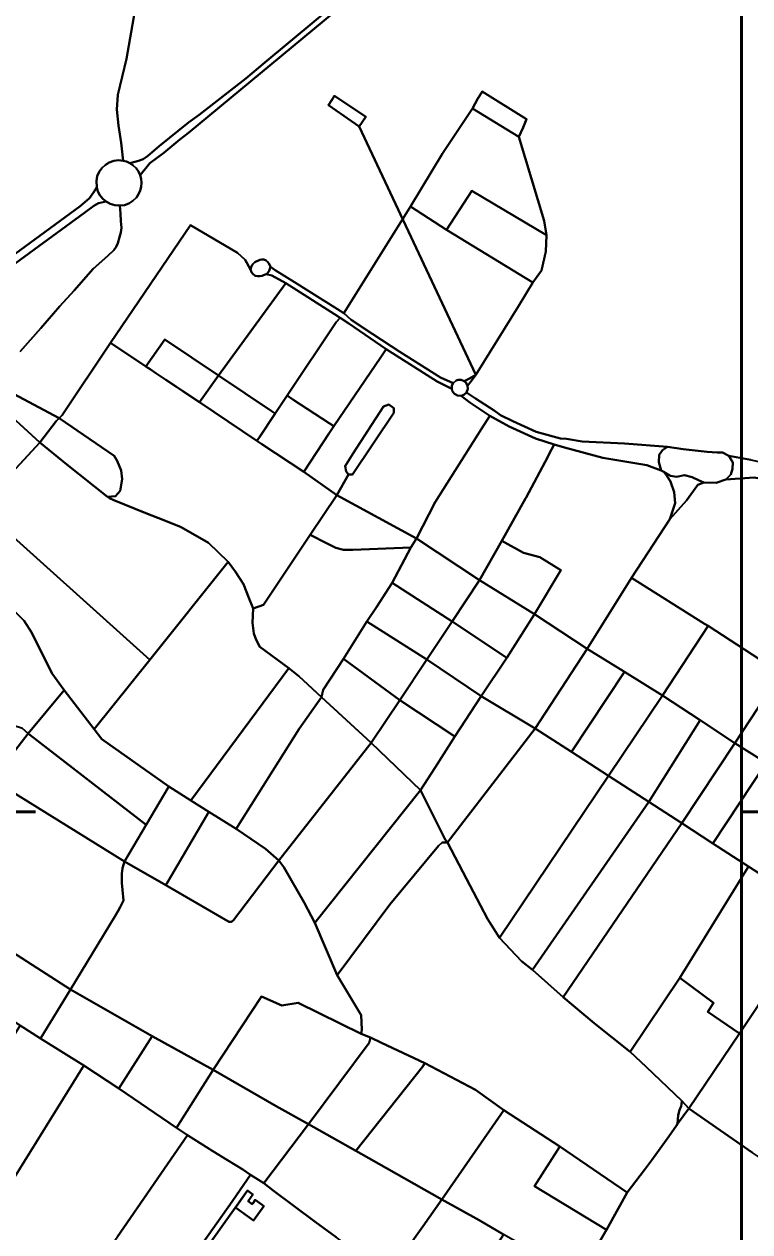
# Model space of a CAD drawing. Header units: millimetres. Extents: x -5124 to 18012, y -6362 to 5362.
# Drawn here: x -203 to 762, y 809 to 2417 of the extents above; entities that cross this region are included whole.
import ezdxf

# ---------------------------------------------------------------- set-up
doc = ezdxf.new("R2010")
doc.units = ezdxf.units.MM
doc.layers.add('brokenLine', color=1, linetype='Continuous')
doc.styles.get("Standard").update_dxf_attribs({"font": 'txt', "bigfont": 'bigfont'})

msp = doc.modelspace()

# ---------------------------------------------------------------- linework, layer by layer
at = {"layer": 'brokenLine', "color": 1}
for points in [[(316.5, 2532.2), (117.1, 2365.4), (91.7, 2344.2), (29.7, 2296), (15.3, 2285.8), (-23.6, 2254.3), (-39.1, 2240.9), (-44.8, 2237), (-51, 2234.6), (-62.5, 2231.6), (-67, 2233.6), (-71.6, 2234.9), (-74.4, 2258.8), (-77.6, 2281.6), (-79.9, 2303.1), (-78.8, 2322.4), (-67.1, 2370.5), (-56.2, 2433.9)], [(-62.5, 2231.6), (-51, 2234.6), (-44.8, 2237), (-39.1, 2240.9), (-23.6, 2254.3), (15.3, 2285.8), (29.7, 2296), (91.7, 2344.2), (117.1, 2365.4), (316.5, 2532.2)], [(-208.5, 1980.9), (-181.2, 2011.9), (-156, 2041.3), (-137, 2062.1), (-111.7, 2090.8), (-92, 2108.4), (-84.2, 2115.6), (-80.9, 2120.1), (-78.8, 2125), (-76.4, 2133.2), (-74.9, 2139.2), (-74, 2145.4), (-74.5, 2154.4), (-75.2, 2164.7), (-76.2, 2175.1), (-69.9, 2175.9), (-63.9, 2178.1), (-58.6, 2181.5), (-54, 2185.9), (-51, 2190.2), (-48.8, 2195), (-47.5, 2200.1), (-47, 2205.4), (-47.5, 2210.6), (-48.9, 2215.6), (-36.1, 2231.4), (-17.4, 2245.5), (4, 2262.9), (15.3, 2272.1), (291.4, 2501)], [(291.4, 2501), (15.3, 2272.1), (4, 2262.9), (-17.4, 2245.5), (-36.1, 2231.4), (-48.9, 2215.6), (-51.2, 2220.5), (-54.3, 2224.8), (-58.1, 2228.6), (-62.5, 2231.6), (-62.5, 2231.6)], [(-56.2, 2433.9), (-67.1, 2370.5), (-78.8, 2322.4), (-79.9, 2303.1), (-77.6, 2281.6), (-74.4, 2258.8), (-71.6, 2234.9), (-77.9, 2235.4), (-84.1, 2234.6), (-90, 2232.5), (-95.3, 2229.3), (-99.9, 2225.1), (-103.5, 2219.9), (-106, 2214.2), (-107.2, 2208.1), (-107.2, 2208.1)], [(398, 1950), (454.5, 2041.4), (473.8, 2072.6), (485.1, 2088.7), (490.8, 2114.2), (492, 2135.7), (488.7, 2154.8), (454.9, 2266.7), (460.8, 2279.3), (465.4, 2290.1), (406.3, 2327), (405.4, 2325.4), (400.6, 2317.5), (393.2, 2304.3), (353.6, 2244.5), (310.8, 2173.7), (225.4, 2036.9), (222.2, 2032), (213.9, 2037.4), (156.4, 2073.3), (130.7, 2089.1), (124.5, 2093.8), (122.8, 2097.5), (120.4, 2100.3), (118.9, 2101.9), (115.5, 2103.2), (112.5, 2103.5), (110.2, 2103.1), (103.5, 2099.7), (100.8, 2097.2), (99, 2094.4), (97.7, 2090.2), (90.8, 2103), (80.7, 2112.4), (18.2, 2149.2), (-88.5, 1992.5), (-152.9, 1896.2), (-156.8, 1892), (-224.4, 1928.3)], [(763.6, 1836.5), (734.4, 1841.9), (726.1, 1846.6), (719.2, 1846.5), (705.9, 1847.5), (673.6, 1851.1), (652.8, 1854), (595.8, 1858.4), (539.4, 1860.9), (518.4, 1864.6), (510.4, 1865.3), (478.1, 1873.9), (447, 1888.1), (430.8, 1896.2), (422, 1902.2), (397.2, 1918.5), (385.3, 1926.4), (387.2, 1931.4), (386.9, 1935.4), (391.4, 1941.2), (398, 1950), (242.3, 2280.6), (251.2, 2293.5), (209.7, 2321.1), (201.6, 2309), (242.3, 2280.6), (398, 1950)], [(209.7, 2321.1), (251.2, 2293.5), (242.3, 2280.6), (201.6, 2309), (209.7, 2321.1), (209.7, 2321.1)], [(393.2, 2304.3), (400.6, 2317.5), (405.4, 2325.4), (406.3, 2327), (465.4, 2290.1), (460.8, 2279.3), (454.9, 2266.7), (393.2, 2304.3), (393.2, 2304.3)], [(392.3, 2194.8), (358.8, 2142.9), (310.8, 2173.7), (353.6, 2244.5), (393.2, 2304.3), (454.9, 2266.7), (488.7, 2154.8), (492, 2135.7), (392.3, 2194.8), (392.3, 2194.8)], [(-94.4, 2180.4), (-98.8, 2184.2), (-102.5, 2188.8), (-105.1, 2193.9), (-106.8, 2199.5), (-107.2, 2208.1), (-106, 2214.2), (-103.5, 2219.9), (-99.9, 2225.1), (-95.3, 2229.3), (-90, 2232.5), (-84.1, 2234.6), (-77.9, 2235.4), (-71.6, 2234.9), (-67, 2233.6), (-62.5, 2231.6), (-58.1, 2228.6), (-54.3, 2224.8), (-51.2, 2220.5), (-48.9, 2215.6), (-47.5, 2210.6), (-47, 2205.4), (-47.5, 2200.1), (-48.8, 2195), (-51, 2190.2), (-54, 2185.9), (-58.6, 2181.5), (-63.9, 2178.1), (-69.9, 2175.9), (-76.2, 2175.1), (-82.6, 2175.5), (-88.8, 2177.4), (-94.4, 2180.4), (-94.4, 2180.4)], [(-107.2, 2208.1), (-106.8, 2199.5), (-111.1, 2192.4), (-116.5, 2185.2), (-128.6, 2174.3), (-222.1, 2106.2)], [(-222.1, 2106.2), (-128.6, 2174.3), (-116.5, 2185.2), (-111.1, 2192.4), (-106.8, 2199.5), (-105.1, 2193.9), (-102.5, 2188.8), (-98.8, 2184.2), (-94.4, 2180.4), (-104.3, 2178.2), (-110.6, 2174.9), (-122.7, 2166), (-215.3, 2098)], [(473.8, 2072.6), (358.8, 2142.9), (392.3, 2194.8), (492, 2135.7), (490.8, 2114.2), (485.1, 2088.7), (473.8, 2072.6), (473.8, 2072.6)], [(-215.3, 2098), (-122.7, 2166), (-110.6, 2174.9), (-104.3, 2178.2), (-94.4, 2180.4), (-88.8, 2177.4), (-82.6, 2175.5), (-76.2, 2175.1), (-75.2, 2164.7), (-74.5, 2154.4), (-74, 2145.4), (-74.9, 2139.2), (-76.4, 2133.2), (-78.8, 2125), (-80.9, 2120.1), (-84.2, 2115.6), (-92, 2108.4), (-111.7, 2090.8), (-137, 2062.1), (-156, 2041.3), (-181.2, 2011.9), (-208.5, 1980.9)], [(398, 1950), (389.3, 1945.1), (382.4, 1941.6), (378.1, 1943.3), (374.3, 1943.3), (371.8, 1942.4), (367.6, 1938.9), (350.6, 1946.5), (296.5, 1980.3), (260.9, 2004), (231.9, 2023.1), (222.2, 2032), (225.4, 2036.9), (310.8, 2173.7), (358.8, 2142.9), (473.8, 2072.6), (454.5, 2041.4), (398, 1950), (398, 1950)], [(55.3, 1949.1), (-16.1, 1997), (-41.2, 1960.9), (-88.5, 1992.5), (18.2, 2149.2), (80.7, 2112.4), (90.8, 2103), (97.7, 2090.2), (99.3, 2086.7), (101.1, 2084.2), (104, 2081.8), (107.3, 2081.2), (110.7, 2081), (113.2, 2081.5), (115.4, 2082.5), (118.7, 2083.7), (126.4, 2082.2), (144.8, 2071.7), (55.3, 1949.1), (55.3, 1949.1)], [(118.9, 2101.9), (120.4, 2100.3), (122.8, 2097.5), (124.5, 2093.8), (122.8, 2088.1), (120.7, 2085.3), (118.7, 2083.7), (115.4, 2082.5), (113.2, 2081.5), (110.7, 2081), (107.3, 2081.2), (104, 2081.8), (101.1, 2084.2), (99.3, 2086.7), (97.7, 2090.2), (99, 2094.4), (100.8, 2097.2), (103.5, 2099.7), (110.2, 2103.1), (112.5, 2103.5), (115.5, 2103.2), (118.9, 2101.9), (118.9, 2101.9)], [(124.5, 2093.8), (130.7, 2089.1), (156.4, 2073.3), (213.9, 2037.4), (222.2, 2032), (231.9, 2023.1), (260.9, 2004), (296.5, 1980.3), (350.6, 1946.5), (367.6, 1938.9), (366, 1935.5), (365.7, 1931.2), (346.3, 1940.9), (278.3, 1983.8), (228.7, 2018.3), (217.4, 2025.7), (209.5, 2030.7), (144.8, 2071.7), (126.4, 2082.2), (118.7, 2083.7), (120.7, 2085.3), (122.8, 2088.1), (124.5, 2093.8), (124.5, 2093.8)], [(146.5, 1922.4), (130.5, 1898.5), (125.4, 1902.1), (55.3, 1949.1), (144.8, 2071.7), (209.5, 2030.7), (217.4, 2025.7), (211.7, 2019.8), (146.5, 1922.4), (146.5, 1922.4)], [(208.8, 1881.6), (202.6, 1885.7), (154.4, 1917.2), (146.5, 1922.4), (211.7, 2019.8), (217.4, 2025.7), (228.7, 2018.3), (278.3, 1983.8), (271.4, 1973.5), (208.8, 1881.6), (208.8, 1881.6)], [(-16.1, 1997), (55.3, 1949.1), (30, 1913.4), (7.7, 1928.2), (-0.6, 1933.7), (-14.8, 1943.2), (-28, 1952), (-35.8, 1957.2), (-38, 1958.7), (-41.2, 1960.9), (-16.1, 1997), (-16.1, 1997)], [(213, 1789.7), (177.3, 1736.8), (115.4, 1643.6), (101.3, 1639), (95.8, 1653.1), (88.6, 1671.2), (77.8, 1687.5), (68.3, 1701), (41.9, 1726.4), (5.7, 1747.1), (-17.6, 1756.4), (-41.6, 1765.9), (-83.8, 1783), (-89.8, 1785.6), (-92.3, 1787.6), (-82, 1788.5), (-75.6, 1795.3), (-72.9, 1811.1), (-74.4, 1822.3), (-79.7, 1835.2), (-83.6, 1842.2), (-156.8, 1892), (-152.9, 1896.2), (-88.5, 1992.5), (-41.2, 1960.9), (-38, 1958.7), (-35.8, 1957.2), (-28, 1952), (-14.8, 1943.2), (-0.6, 1933.7), (7.7, 1928.2), (30, 1913.4), (106.5, 1862), (113, 1857.7), (168.8, 1820.7), (213, 1789.7), (213, 1789.7)], [(213, 1789.7), (168.8, 1820.7), (202.7, 1872.3), (208.8, 1881.6), (271.4, 1973.5), (278.3, 1983.8), (346.3, 1940.9), (365.7, 1931.2), (366.8, 1927.7), (369.3, 1924.5), (373.4, 1922.2), (378.3, 1922), (389.8, 1913.1), (416.3, 1895.4), (405.4, 1878.1), (343.7, 1780.5), (318.8, 1731.9), (213, 1789.7), (228.5, 1817.3), (233.8, 1817.3), (288.8, 1899.1), (288.8, 1905.6), (282.1, 1910.5), (275.1, 1907.9), (234.1, 1844.6), (223.9, 1828.4), (225, 1821.3), (228.5, 1817.3), (213, 1789.7)], [(55.3, 1949.1), (125.4, 1902.1), (130.5, 1898.5), (109.7, 1866.8), (106.5, 1862), (30, 1913.4), (55.3, 1949.1), (55.3, 1949.1)], [(398, 1950), (391.4, 1941.2), (386.9, 1935.4), (385, 1939.2), (382.4, 1941.6), (389.3, 1945.1), (398, 1950), (398, 1950)], [(-252.1, 1919.4), (-249.6, 1920.3), (-246.7, 1922.5), (-244.6, 1925.6), (-243.7, 1929.1), (-243.8, 1932.8), (-234.1, 1931.3), (-224.4, 1928.3), (-156.8, 1892), (-160.6, 1888.1), (-182.7, 1859.7), (-241.2, 1912.8), (-252.1, 1919.4), (-252.1, 1919.4)], [(386.9, 1935.4), (387.2, 1931.4), (385.3, 1926.4), (381.9, 1923.3), (378.3, 1922), (373.4, 1922.2), (369.3, 1924.5), (366.8, 1927.7), (365.7, 1931.2), (366, 1935.5), (367.6, 1938.9), (371.8, 1942.4), (374.3, 1943.3), (378.1, 1943.3), (382.4, 1941.6), (385, 1939.2), (386.9, 1935.4), (386.9, 1935.4)], [(-253.1, 1919), (-252.1, 1919.4), (-241.2, 1912.8), (-182.7, 1859.7), (-262.3, 1773.6), (-36, 1570.6), (-110, 1478.3), (-150.3, 1529.9), (-166.6, 1552.9), (-193.1, 1606.2), (-203.3, 1622.4), (-231.4, 1650.5), (-276.3, 1692.5), (-308, 1723.7), (-302.9, 1749.6), (-294.7, 1816.8), (-268.3, 1900.8), (-253.1, 1919), (-253.1, 1919)], [(168.8, 1820.7), (113, 1857.7), (106.5, 1862), (109.7, 1866.8), (130.5, 1898.5), (146.5, 1922.4), (154.4, 1917.2), (202.6, 1885.7), (208.8, 1881.6), (202.7, 1872.3), (168.8, 1820.7), (168.8, 1820.7)], [(644.5, 1822.6), (625.3, 1829.7), (567, 1839.5), (515.7, 1853.2), (501.9, 1856.9), (477.2, 1865.1), (442.2, 1880.9), (416.3, 1895.4), (389.8, 1913.1), (378.3, 1922), (381.9, 1923.3), (385.3, 1926.4), (397.2, 1918.5), (422, 1902.2), (430.8, 1896.2), (447, 1888.1), (478.1, 1873.9), (510.4, 1865.3), (518.4, 1864.6), (539.4, 1860.9), (595.8, 1858.4), (652.8, 1854), (646.4, 1849.7), (641.9, 1843.5), (641.2, 1833.5), (644.5, 1822.6), (644.5, 1822.6)], [(228.5, 1817.3), (225, 1821.3), (223.9, 1828.4), (234.1, 1844.6), (275.1, 1907.9), (282.1, 1910.5), (288.8, 1905.6), (288.8, 1899.1), (233.8, 1817.3), (228.5, 1817.3), (228.5, 1817.3)], [(-92.3, 1787.6), (-146.6, 1830.3), (-182.7, 1859.7), (-160.6, 1888.1), (-156.8, 1892), (-83.6, 1842.2), (-79.7, 1835.2), (-74.4, 1822.3), (-72.9, 1811.1), (-75.6, 1795.3), (-82, 1788.5), (-92.3, 1787.6), (-92.3, 1787.6)], [(432.6, 1728.7), (402.5, 1676.4), (318.8, 1731.9), (343.7, 1780.5), (405.4, 1878.1), (416.3, 1895.4), (442.2, 1880.9), (477.2, 1865.1), (501.9, 1856.9), (495.1, 1843.8), (493.5, 1840.9), (464.6, 1786.4), (463.8, 1785), (432.6, 1728.7), (432.6, 1728.7)], [(68.3, 1701), (-36, 1570.6), (-262.3, 1773.6), (-182.7, 1859.7), (-146.6, 1830.3), (-92.3, 1787.6), (-89.8, 1785.6), (-83.8, 1783), (-41.6, 1765.9), (-17.6, 1756.4), (5.7, 1747.1), (41.9, 1726.4), (68.3, 1701), (68.3, 1701)], [(432.6, 1728.7), (463.8, 1785), (464.6, 1786.4), (493.5, 1840.9), (495.1, 1843.8), (501.9, 1856.9), (515.7, 1853.2), (567, 1839.5), (625.3, 1829.7), (644.5, 1822.6), (647.9, 1820.7), (652.1, 1815.2), (656.7, 1807.7), (661.8, 1793.5), (663.1, 1778.9), (656.2, 1757.7), (605.1, 1679.8), (545.9, 1585.3), (476, 1631.1), (511, 1689.6), (482.8, 1707.1), (461.3, 1712.8), (432.6, 1728.7), (432.6, 1728.7)], [(730.6, 1810.4), (717.6, 1806.1), (701.3, 1806.3), (694.9, 1809.2), (685.7, 1813.6), (675.4, 1816.3), (665, 1814.1), (657.1, 1815.6), (647.9, 1820.7), (644.5, 1822.6), (641.2, 1833.5), (641.9, 1843.5), (646.4, 1849.7), (652.8, 1854), (673.6, 1851.1), (705.9, 1847.5), (719.2, 1846.5), (726.1, 1846.6), (734.4, 1841.9), (739.9, 1833.3), (739.3, 1824.8), (737.4, 1817.1), (730.6, 1810.4), (730.6, 1810.4)], [(734.4, 1841.9), (763.6, 1836.5), (786.1, 1831.6), (816.3, 1820.9), (842.7, 1809.2), (886.3, 1790.2), (930.4, 1769), (945.9, 1772.2), (947.8, 1762.4), (951, 1754.7), (938, 1756.8), (873.4, 1785.9), (844.4, 1795.8), (822.7, 1803), (768.1, 1813.3), (730.6, 1810.4), (737.4, 1817.1), (739.3, 1824.8), (739.9, 1833.3), (734.4, 1841.9), (734.4, 1841.9)], [(647.9, 1820.7), (657.1, 1815.6), (665, 1814.1), (675.4, 1816.3), (685.7, 1813.6), (694.9, 1809.2), (701.3, 1806.3), (693.2, 1803.6), (678.3, 1782.5), (656.2, 1757.7), (663.1, 1778.9), (661.8, 1793.5), (656.7, 1807.7), (652.1, 1815.2), (647.9, 1820.7), (647.9, 1820.7)], [(938, 1756.8), (932.9, 1748.6), (907.3, 1707.6), (904.3, 1703.1), (866.4, 1646.5), (829.5, 1591.4), (803.7, 1552.9), (707.2, 1615.6), (702.3, 1618.5), (605.1, 1679.8), (656.2, 1757.7), (678.3, 1782.5), (693.2, 1803.6), (701.3, 1806.3), (717.6, 1806.1), (730.6, 1810.4), (768.1, 1813.3), (822.7, 1803), (844.4, 1795.8), (873.4, 1785.9), (938, 1756.8), (938, 1756.8)], [(177.3, 1736.8), (213, 1789.7), (318.8, 1731.9), (311.3, 1719.9), (234, 1717.1), (221.7, 1716.8), (211.4, 1719.7), (199.8, 1725.2), (177.3, 1736.8), (177.3, 1736.8)], [(742.4, 1459.5), (803.7, 1552.9), (829.5, 1591.4), (866.4, 1646.5), (904.3, 1703.1), (907.3, 1707.6), (932.9, 1748.6), (938, 1756.8), (951, 1754.7), (1002.1, 1729.7), (1044.3, 1711.6), (1054.8, 1704.6), (1074.3, 1695.1), (1089.2, 1683.9), (1083, 1671), (1023.9, 1541.6), (1016.1, 1525.5), (1011.3, 1515.7), (960.7, 1411.9), (927, 1340.8), (784.2, 1433.2), (742.4, 1459.5), (742.4, 1459.5)], [(286.6, 1672.9), (265.4, 1640.7), (252.8, 1621.6), (221.7, 1571.6), (194.7, 1530.6), (192.5, 1520.8), (162.4, 1548.9), (149.1, 1559.5), (110.4, 1587.8), (105.3, 1596.9), (102.3, 1605.5), (100.4, 1619.7), (101.3, 1639), (115.4, 1643.6), (177.3, 1736.8), (199.8, 1725.2), (211.4, 1719.7), (221.7, 1716.8), (234, 1717.1), (311.3, 1719.9), (286.6, 1672.9), (286.6, 1672.9)], [(311.3, 1719.9), (318.8, 1731.9), (402.5, 1676.4), (366.3, 1621.4), (286.6, 1672.9), (311.3, 1719.9), (311.3, 1719.9)], [(402.5, 1676.4), (432.6, 1728.7), (461.3, 1712.8), (482.8, 1707.1), (511, 1689.6), (476, 1631.1), (402.5, 1676.4), (402.5, 1676.4)], [(-10.9, 1402), (-100.1, 1465), (-110, 1478.3), (-36, 1570.6), (68.3, 1701), (77.8, 1687.5), (88.6, 1671.2), (95.8, 1653.1), (101.3, 1639), (100.4, 1619.7), (102.3, 1605.5), (105.3, 1596.9), (110.4, 1587.8), (149.1, 1559.5), (18.4, 1383.2), (-10.9, 1402), (-10.9, 1402)], [(366.3, 1621.4), (332.4, 1570.9), (252.8, 1621.6), (265.4, 1640.7), (286.6, 1672.9), (366.3, 1621.4), (366.3, 1621.4)], [(366.3, 1621.4), (402.5, 1676.4), (476, 1631.1), (439.2, 1573.2), (366.3, 1621.4), (366.3, 1621.4)], [(646.4, 1523), (595.7, 1554.4), (545.9, 1585.3), (605.1, 1679.8), (702.3, 1618.5), (707.2, 1615.6), (646.4, 1523), (646.4, 1523)], [(-231.4, 1650.5), (-203.3, 1622.4), (-193.1, 1606.2), (-166.6, 1552.9), (-150.3, 1529.9), (-198.1, 1472.4), (-205.4, 1479), (-230.2, 1487.1), (-239.3, 1490.7), (-252.9, 1495.2), (-266.7, 1499.4), (-280.4, 1506.2), (-288.5, 1512), (-315.5, 1537.2), (-231.4, 1650.5), (-231.4, 1650.5)], [(405.1, 1522.1), (439.2, 1573.2), (476, 1631.1), (545.9, 1585.3), (476.8, 1479.2), (405.1, 1522.1), (405.1, 1522.1)], [(252.8, 1621.6), (332.4, 1570.9), (296.6, 1516.9), (221.7, 1571.6), (252.8, 1621.6), (252.8, 1621.6)], [(366.3, 1621.4), (439.2, 1573.2), (405.1, 1522.1), (332.4, 1570.9), (366.3, 1621.4), (366.3, 1621.4)], [(707.2, 1615.6), (803.7, 1552.9), (742.4, 1459.5), (696.4, 1490.2), (646.4, 1523), (707.2, 1615.6), (707.2, 1615.6)], [(525.1, 1448), (476.8, 1479.2), (545.9, 1585.3), (595.7, 1554.4), (525.1, 1448), (525.1, 1448)], [(78.7, 1345.5), (42.4, 1368.1), (18.4, 1383.2), (149.1, 1559.5), (162.4, 1548.9), (192.5, 1520.8), (162.5, 1478.7), (78.7, 1345.5), (78.7, 1345.5)], [(192.5, 1520.8), (194.7, 1530.6), (221.7, 1571.6), (296.6, 1516.9), (258.6, 1459.8), (192.5, 1520.8), (192.5, 1520.8)], [(405.1, 1522.1), (369.9, 1468.3), (296.6, 1516.9), (332.4, 1570.9), (405.1, 1522.1), (405.1, 1522.1)], [(646.4, 1523), (574.4, 1416.2), (525.1, 1448), (595.7, 1554.4), (646.4, 1523), (646.4, 1523)], [(-150.3, 1529.9), (-110, 1478.3), (-100.1, 1465), (-10.9, 1402), (-41.1, 1350.8), (-195.8, 1470.4), (-198.1, 1472.4), (-150.3, 1529.9), (-150.3, 1529.9)], [(78.7, 1345.5), (162.5, 1478.7), (192.5, 1520.8), (258.6, 1459.8), (135.5, 1303.2), (117.7, 1318.9), (78.7, 1345.5), (78.7, 1345.5)], [(296.6, 1516.9), (369.9, 1468.3), (343.5, 1427.1), (324.3, 1396.9), (258.6, 1459.8), (296.6, 1516.9), (296.6, 1516.9)], [(476.8, 1479.2), (364.1, 1332.6), (360.2, 1327.2), (356.8, 1331.4), (324.3, 1396.9), (343.5, 1427.1), (369.9, 1468.3), (405.1, 1522.1), (476.8, 1479.2), (476.8, 1479.2)], [(646.4, 1523), (696.4, 1490.2), (627.9, 1381.5), (574.4, 1416.2), (646.4, 1523), (646.4, 1523)], [(476.8, 1479.2), (525.1, 1448), (574.4, 1416.2), (429.5, 1200.2), (413.3, 1225.7), (385.3, 1279.1), (360.2, 1327.2), (364.1, 1332.6), (476.8, 1479.2), (476.8, 1479.2)], [(742.4, 1459.5), (671.9, 1353), (627.9, 1381.5), (696.4, 1490.2), (742.4, 1459.5), (742.4, 1459.5)], [(-205.4, 1479), (-198.1, 1472.4), (-246, 1410.7)], [(-41.1, 1350.8), (-70, 1302), (-224.1, 1397.7), (-246, 1410.7), (-198.1, 1472.4), (-195.8, 1470.4), (-41.1, 1350.8), (-41.1, 1350.8)], [(135.5, 1303.2), (258.6, 1459.8), (324.3, 1396.9), (183.4, 1220.3), (169.4, 1247.6), (142.1, 1294.4), (135.5, 1303.2), (135.5, 1303.2)], [(713.3, 1326.1), (671.9, 1353), (742.4, 1459.5), (784.2, 1433.2), (713.3, 1326.1), (713.3, 1326.1)], [(784.2, 1433.2), (927, 1340.8), (889.6, 1283.9), (855.9, 1233.6), (760.8, 1295.3), (713.3, 1326.1), (784.2, 1433.2), (784.2, 1433.2)], [(473.1, 1157.8), (458.4, 1169.2), (429.5, 1200.2), (574.4, 1416.2), (627.9, 1381.5), (473.1, 1157.8), (473.1, 1157.8)], [(-14.8, 1270.3), (-70, 1302), (-41.1, 1350.8), (-10.9, 1402), (18.4, 1383.2), (42.4, 1368.1), (-14.8, 1270.3), (-14.8, 1270.3)], [(-224.1, 1397.7), (-70, 1302), (-70, 1302)], [(213.2, 1150.8), (183.4, 1220.3), (324.3, 1396.9), (356.8, 1331.4), (360.2, 1327.2), (353.2, 1327.1), (348, 1322.9), (283.3, 1244.6), (213.2, 1150.8), (213.2, 1150.8)], [(135.5, 1303.2), (75.2, 1223.8), (72.6, 1221.8), (69.5, 1221.8), (67.6, 1222.6), (-14.8, 1270.3), (42.4, 1368.1), (78.7, 1345.5), (117.7, 1318.9), (135.5, 1303.2), (135.5, 1303.2)], [(473.1, 1157.8), (627.9, 1381.5), (671.9, 1353), (514.2, 1121.3), (473.1, 1157.8), (473.1, 1157.8)], [(514.2, 1121.3), (671.9, 1353), (713.3, 1326.1), (760.8, 1295.3), (669.2, 1147), (603.3, 1048.6), (555.4, 1087), (514.2, 1121.3), (514.2, 1121.3)], [(435.2, 971.1), (397.3, 998), (330, 1033.6), (272.4, 1060.6), (257.8, 1067.5), (245.4, 1072.7), (246, 1078.2), (245.3, 1097.6), (213.2, 1150.8), (283.3, 1244.6), (348, 1322.9), (353.2, 1327.1), (360.2, 1327.2), (385.3, 1279.1), (413.3, 1225.7), (429.5, 1200.2), (458.4, 1169.2), (473.1, 1157.8), (514.2, 1121.3), (555.4, 1087), (603.3, 1048.6), (624.3, 1028.8), (672, 983.6), (671.7, 979), (671.2, 976.1), (668.7, 970.8), (667, 964.3), (666, 952.6), (664.7, 950.4), (654.5, 935.9), (631.5, 904.1), (622.5, 891.7), (599.1, 861.4), (509.5, 922.4), (435.2, 971.1), (435.2, 971.1)], [(-70, 1302), (-14.8, 1270.3), (67.6, 1222.6), (69.5, 1221.8), (72.6, 1221.8), (75.2, 1223.8), (135.5, 1303.2), (142.1, 1294.4), (169.4, 1247.6), (183.4, 1220.3), (213.2, 1150.8), (245.3, 1097.6), (246, 1078.2), (245.4, 1072.7), (161.5, 1113.8), (139.5, 1110.4), (112.6, 1122.5), (48.4, 1024.5), (-32.9, 1069.3), (-141.6, 1131.5), (-82.5, 1228.7), (-78.4, 1236.2), (-75.7, 1241.1), (-71.1, 1250.3), (-72.6, 1264.3), (-73.3, 1273.7), (-73.3, 1285.6), (-72.6, 1293.2), (-70, 1302), (-70, 1302)], [(-70, 1302), (-72.6, 1293.2), (-73.3, 1285.6), (-73.3, 1273.7), (-72.6, 1264.3), (-71.1, 1250.3), (-75.7, 1241.1), (-78.4, 1236.2), (-82.5, 1228.7), (-141.6, 1131.5), (-218.9, 1181.5)], [(855.9, 1233.6), (820.9, 1181.2), (797.2, 1145.9), (748.8, 1072.9), (706.4, 1101.8), (714.3, 1113.9), (669.2, 1147), (760.8, 1295.3), (855.9, 1233.6), (855.9, 1233.6)], [(1021.2, 1144.6), (1018, 1138.8), (975.7, 1078.1), (940, 1024.4), (888.7, 946.5), (881.4, 934.8), (875.5, 925.6), (839.3, 875.4), (833.6, 867.7), (826, 873), (781.5, 903.9), (765.6, 914.7), (681.4, 973), (748.8, 1072.9), (797.2, 1145.9), (851.2, 1109.4), (912.9, 1205.9), (1013.3, 1159.6), (1018.1, 1159.5), (1021.1, 1160.5), (1032.7, 1173.9), (1021.2, 1144.6), (1021.2, 1144.6)], [(-181.4, 1066.4), (-208.7, 1083.5), (-260.9, 1117.6), (-218.9, 1181.5), (-141.6, 1131.5), (-181.4, 1066.4), (-181.4, 1066.4)], [(748.8, 1072.9), (681.4, 973), (672, 983.6), (624.3, 1028.8), (603.3, 1048.6), (669.2, 1147), (714.3, 1113.9), (706.4, 1101.8), (748.8, 1072.9), (748.8, 1072.9)], [(-141.6, 1131.5), (-32.9, 1069.3), (-77.3, 999.7), (-123.9, 1030.5), (-181.4, 1066.4), (-141.6, 1131.5), (-141.6, 1131.5)], [(48.4, 1024.5), (112.6, 1122.5), (139.5, 1110.4), (161.5, 1113.8), (245.4, 1072.7), (257.8, 1067.5), (255.8, 1060.4), (175.3, 952.2), (131.9, 976.1), (48.4, 1024.5), (48.4, 1024.5)], [(-208.7, 1083.5), (-181.4, 1066.4), (-123.9, 1030.5), (-230.3, 858.9), (-365.3, 639.4), (-371.9, 630.7), (-395, 638.5), (-459.8, 672.4), (-451.7, 685.9), (-208.7, 1083.5), (-208.7, 1083.5)], [(-32.9, 1069.3), (48.4, 1024.5), (-0.4, 947.6), (-77.3, 999.7), (-32.9, 1069.3), (-32.9, 1069.3)], [(257.8, 1067.5), (272.4, 1060.6), (330, 1033.6), (327, 1028.7), (237.9, 917), (175.3, 952.2), (255.8, 1060.4), (257.8, 1067.5), (257.8, 1067.5)], [(-365.3, 639.4), (-230.3, 858.9), (-123.9, 1030.5), (-77.3, 999.7), (-0.4, 947.6), (14, 937.6), (-79.7, 801.7)], [(435.2, 971.1), (370.9, 878.2), (352.7, 851.9), (255.3, 907.1), (237.9, 917), (327, 1028.7), (330, 1033.6), (397.3, 998), (435.2, 971.1), (435.2, 971.1)], [(115.6, 873.6), (97.8, 885.1), (87.7, 891.8), (67.2, 904.5), (47.8, 916.6), (14, 937.6), (-0.4, 947.6), (48.4, 1024.5), (131.9, 976.1), (175.3, 952.2), (115.6, 873.6), (115.6, 873.6)], [(672, 983.6), (681.4, 973), (666, 952.6), (667, 964.3), (668.7, 970.8), (671.2, 976.1), (671.7, 979), (672, 983.6), (672, 983.6)], [(509.5, 922.4), (476.1, 869.7), (571.8, 811.6), (535, 748.6), (434.4, 805.6), (402.2, 824.4), (352.7, 851.9), (370.9, 878.2), (435.2, 971.1), (509.5, 922.4), (509.5, 922.4)], [(677, 780.7), (620.1, 703), (535, 748.6), (571.8, 811.6), (587.8, 840.6), (599.1, 861.4), (622.5, 891.7), (631.5, 904.1), (654.5, 935.9), (664.7, 950.4), (666, 952.6), (681.4, 973), (765.6, 914.7)], [(175.3, 952.2), (237.9, 917), (255.3, 907.1), (352.7, 851.9), (327.3, 816.1), (283.5, 754.5), (226.3, 791.2), (211.7, 801.8), (183.9, 822.2), (128, 864.1), (115.6, 873.6), (175.3, 952.2), (175.3, 952.2)], [(-70.1, 646.2), (-91.4, 621.4), (-93.1, 621), (-95.3, 619.6), (-96.9, 617.5), (-97.4, 616.2), (-167.9, 662.5), (-171.3, 667.3), (-170, 672.8), (-126.5, 736), (-79.7, 801.7), (14, 937.6), (47.8, 916.6), (67.2, 904.5), (87.7, 891.8), (97.8, 885.1), (93.8, 879.3), (73.3, 849.4), (-70.1, 646.2), (-70.1, 646.2)], [(509.5, 922.4), (599.1, 861.4), (587.8, 840.6), (571.8, 811.6), (476.1, 869.7), (509.5, 922.4), (509.5, 922.4)], [(-70.1, 646.2), (73.3, 849.4), (93.8, 879.3), (97.8, 885.1), (115.6, 873.6), (128, 864.1), (183.9, 822.2), (211.7, 801.8)], [(-83, 615.5), (94.1, 864), (80.5, 844.8), (78, 841.2), (102, 824.1), (115.8, 843.4), (113.6, 845), (104.3, 851.6), (100.8, 846.8), (100.1, 845.8), (94.6, 849.7), (101.2, 858.9), (94.1, 864), (-83, 615.5)], [(94.1, 864), (101.2, 858.9), (94.6, 849.7), (100.1, 845.8), (100.8, 846.8), (104.3, 851.6), (113.6, 845), (115.8, 843.4), (102, 824.1), (78, 841.2), (80.5, 844.8), (94.1, 864), (94.1, 864)], [(283.5, 754.5), (327.3, 816.1), (352.7, 851.9), (402.2, 824.4), (434.4, 805.6), (366.6, 699.6), (337.6, 718.8), (283.5, 754.5), (283.5, 754.5)]]:
    msp.add_lwpolyline(points, dxfattribs=at)

# ---------------------------------------------------------------- texts
at = {"color": 1, "width": 0.263105}
msp.add_text('Demo DXF Export by Soft Gold Ltd. (c) 2006', height=2705.479, dxfattribs=at).set_placement((-5124.3, -49.2))

doc.saveas('drawing.dxf')
